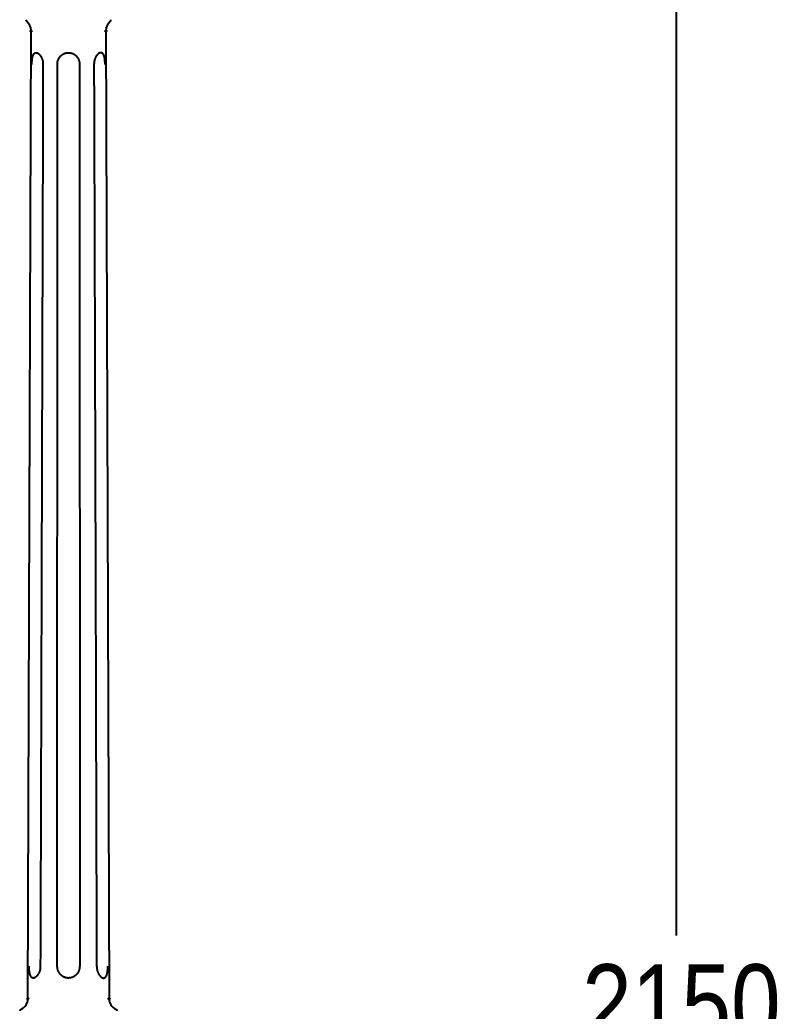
# Model space of a CAD drawing. Extents: x 0 to 144, y 0 to 403.
# Drawn here: x 50.2 to 144.1, y 194.9 to 318 of the extents above; entities that cross this region are included whole.
import ezdxf

# ---------------------------------------------------------------- set-up
doc = ezdxf.new("R2010")
doc.units = 0
doc.layers.add('LIVELLO_1', color=160, linetype='Continuous')
doc.styles.add('STD', font='txt')

# ---------------------------------------------------------------- blocks, each defined once
blk = doc.blocks.new('AI9-BLK1')
at = {"layer": 'LIVELLO_1', "color": 7}
for p, q in [((59.78, 200.04), (59.77, 2.83)), ((-20.64, -5.01), (-20.24, 115.13)), ((-10.96, 115.13), (-10.56, -5.01))]:
    blk.add_line(p, q, dxfattribs=at)
for centre, radius in [((-20.24, 115.08), 0.0832), ((-10.96, 115.08), 0.0833)]:
    blk.add_circle(centre, radius, dxfattribs=at)
for centre, major_axis, ratio in [((-20.64, -5.01), (-0.0009, -0.0847), 0.988759), ((-10.56, -5.01), (0.0022, -0.0847), 0.975269)]:
    blk.add_ellipse(centre, major_axis=major_axis, ratio=ratio, dxfattribs=at)
for points in [[(-20.87, 116.46), (-20.87, 116.38), (-20.83, 116.3), (-20.77, 116.25)], [(-20.24, 115.13), (-20.24, 115.57), (-20.43, 115.97), (-20.77, 116.25)], [(-10.43, 116.25), (-10.76, 115.97), (-10.96, 115.57), (-10.96, 115.13)], [(-10.43, 116.25), (-10.36, 116.3), (-10.33, 116.38), (-10.33, 116.46)], [(-21.47, -6.32), (-20.97, -6.08), (-20.64, -5.57), (-20.64, -5.01)], [(-10.56, -5.01), (-10.56, -5.57), (-10.23, -6.08), (-9.72, -6.32)], [(-21.47, -6.32), (-21.57, -6.36), (-21.63, -6.45), (-21.63, -6.56)], [(-9.56, -6.56), (-9.56, -6.45), (-9.62, -6.36), (-9.72, -6.32)]]:
    blk.add_open_spline(points, degree=3, dxfattribs=at)
for points, knots in [([(-20.14, 110.91), (-20.13, 110.97), (-20.13, 111.02), (-20.13, 111.08), (-20.13, 111.13), (-20.13, 111.18), (-20.13, 111.23), (-20.13, 111.26), (-20.13, 111.3), (-20.12, 111.34), (-20.12, 111.38), (-20.12, 111.41), (-20.11, 111.45), (-20.11, 111.48), (-20.11, 111.5), (-20.1, 111.53), (-20.1, 111.55), (-20.1, 111.58), (-20.1, 111.6), (-20.09, 111.63), (-20.09, 111.65), (-20.08, 111.68), (-20.08, 111.7), (-20.08, 111.73), (-20.07, 111.75), (-20.07, 111.78), (-20.06, 111.8), (-20.06, 111.82), (-20.05, 111.85), (-20.05, 111.87), (-20.04, 111.89), (-20.04, 111.91), (-20.03, 111.93), (-20.02, 111.96), (-20.02, 111.98), (-20.01, 112), (-20, 112.02), (-20, 112.04), (-19.99, 112.05), (-19.99, 112.07), (-19.98, 112.09), (-19.97, 112.1), (-19.96, 112.12), (-19.96, 112.14), (-19.95, 112.15), (-19.94, 112.17), (-19.93, 112.18), (-19.93, 112.19), (-19.91, 112.21), (-19.91, 112.22), (-19.9, 112.23), (-19.89, 112.24), (-19.88, 112.25), (-19.87, 112.26), (-19.86, 112.27), (-19.86, 112.28), (-19.84, 112.29), (-19.84, 112.3), (-19.83, 112.31), (-19.82, 112.32), (-19.81, 112.32), (-19.8, 112.33), (-19.79, 112.34), (-19.78, 112.34), (-19.77, 112.35), (-19.76, 112.35), (-19.75, 112.36), (-19.74, 112.36), (-19.73, 112.37), (-19.72, 112.37), (-19.71, 112.37), (-19.7, 112.38), (-19.69, 112.38), (-19.68, 112.38), (-19.66, 112.38), (-19.65, 112.38), (-19.65, 112.38), (-19.62, 112.38), (-19.62, 112.38), (-19.62, 112.38), (-19.59, 112.38), (-19.59, 112.38), (-19.58, 112.38), (-19.57, 112.38), (-19.55, 112.38), (-19.54, 112.37), (-19.53, 112.37), (-19.52, 112.37), (-19.5, 112.36), (-19.49, 112.36), (-19.48, 112.35), (-19.47, 112.35), (-19.45, 112.35), (-19.44, 112.34), (-19.43, 112.33), (-19.42, 112.33), (-19.41, 112.32), (-19.39, 112.31), (-19.38, 112.31), (-19.37, 112.3), (-19.35, 112.29), (-19.34, 112.28), (-19.33, 112.27), (-19.32, 112.26), (-19.3, 112.25), (-19.29, 112.24), (-19.27, 112.23), (-19.26, 112.22), (-19.25, 112.21), (-19.24, 112.19), (-19.22, 112.18), (-19.21, 112.17), (-19.19, 112.15), (-19.18, 112.14), (-19.17, 112.12), (-19.15, 112.1), (-19.14, 112.09), (-19.13, 112.07), (-19.11, 112.05), (-19.1, 112.04), (-19.09, 112.02), (-19.07, 112), (-19.06, 111.98), (-19.04, 111.96), (-19.03, 111.93), (-19.02, 111.91), (-19, 111.89), (-18.99, 111.87), (-18.98, 111.85), (-18.97, 111.83), (-18.95, 111.8), (-18.95, 111.78), (-18.93, 111.76), (-18.92, 111.73), (-18.91, 111.7), (-18.9, 111.68), (-18.89, 111.65), (-18.88, 111.63), (-18.87, 111.6), (-18.86, 111.58), (-18.86, 111.56), (-18.85, 111.53), (-18.84, 111.5), (-18.83, 111.48), (-18.82, 111.45), (-18.81, 111.42), (-18.81, 111.38), (-18.8, 111.34), (-18.79, 111.31), (-18.78, 111.27), (-18.78, 111.23), (-18.77, 111.18), (-18.76, 111.13), (-18.76, 111.08), (-18.76, 111.02), (-18.76, 110.97), (-18.76, 110.91)], [0, 0, 0, 0, 1, 1, 1, 2, 2, 2, 3, 3, 3, 4, 4, 4, 5, 5, 5, 6, 6, 6, 7, 7, 7, 8, 8, 8, 9, 9, 9, 10, 10, 10, 11, 11, 11, 12, 12, 12, 13, 13, 13, 14, 14, 14, 15, 15, 15, 16, 16, 16, 17, 17, 17, 18, 18, 18, 19, 19, 19, 20, 20, 20, 21, 21, 21, 22, 22, 22, 23, 23, 23, 24, 24, 24, 25, 25, 25, 26, 26, 26, 27, 27, 27, 28, 28, 28, 29, 29, 29, 30, 30, 30, 31, 31, 31, 32, 32, 32, 33, 33, 33, 34, 34, 34, 35, 35, 35, 36, 36, 36, 37, 37, 37, 38, 38, 38, 39, 39, 39, 40, 40, 40, 41, 41, 41, 42, 42, 42, 43, 43, 43, 44, 44, 44, 45, 45, 45, 46, 46, 46, 47, 47, 47, 48, 48, 48, 49, 49, 49, 50, 50, 50, 51, 51, 51, 52, 52, 52, 52]), ([(-16.98, 110.91), (-16.98, 110.97), (-16.98, 111.02), (-16.97, 111.07), (-16.97, 111.11), (-16.96, 111.16), (-16.95, 111.21), (-16.94, 111.24), (-16.94, 111.28), (-16.93, 111.32), (-16.92, 111.35), (-16.91, 111.39), (-16.9, 111.42), (-16.89, 111.44), (-16.88, 111.47), (-16.87, 111.49), (-16.86, 111.51), (-16.85, 111.54), (-16.84, 111.56), (-16.83, 111.59), (-16.82, 111.61), (-16.8, 111.63), (-16.79, 111.66), (-16.78, 111.68), (-16.76, 111.71), (-16.75, 111.73), (-16.74, 111.76), (-16.72, 111.78), (-16.71, 111.8), (-16.69, 111.82), (-16.67, 111.84), (-16.66, 111.86), (-16.64, 111.88), (-16.62, 111.9), (-16.61, 111.93), (-16.59, 111.95), (-16.57, 111.97), (-16.56, 111.98), (-16.54, 112), (-16.51, 112.02), (-16.5, 112.04), (-16.48, 112.05), (-16.46, 112.07), (-16.44, 112.08), (-16.42, 112.1), (-16.4, 112.12), (-16.38, 112.13), (-16.36, 112.14), (-16.34, 112.16), (-16.32, 112.17), (-16.3, 112.19), (-16.28, 112.2), (-16.26, 112.21), (-16.24, 112.22), (-16.22, 112.23), (-16.2, 112.24), (-16.18, 112.25), (-16.16, 112.26), (-16.14, 112.27), (-16.12, 112.28), (-16.1, 112.29), (-16.07, 112.3), (-16.06, 112.3), (-16.04, 112.31), (-16.02, 112.32), (-16, 112.32), (-15.98, 112.33), (-15.95, 112.34), (-15.93, 112.34), (-15.9, 112.35), (-15.87, 112.35), (-15.85, 112.36), (-15.82, 112.37), (-15.78, 112.37), (-15.75, 112.38), (-15.71, 112.38), (-15.67, 112.38), (-15.63, 112.38), (-15.6, 112.38)], [0, 0, 0, 0, 1, 1, 1, 2, 2, 2, 3, 3, 3, 4, 4, 4, 5, 5, 5, 6, 6, 6, 7, 7, 7, 8, 8, 8, 9, 9, 9, 10, 10, 10, 11, 11, 11, 12, 12, 12, 13, 13, 13, 14, 14, 14, 15, 15, 15, 16, 16, 16, 17, 17, 17, 18, 18, 18, 19, 19, 19, 20, 20, 20, 21, 21, 21, 22, 22, 22, 23, 23, 23, 24, 24, 24, 25, 25, 25, 26, 26, 26, 26]), ([(-15.6, 112.38), (-15.56, 112.38), (-15.52, 112.38), (-15.48, 112.38), (-15.45, 112.38), (-15.41, 112.37), (-15.38, 112.37), (-15.35, 112.36), (-15.32, 112.35), (-15.29, 112.35), (-15.26, 112.34), (-15.24, 112.34), (-15.21, 112.33), (-15.2, 112.32), (-15.18, 112.32), (-15.16, 112.31), (-15.14, 112.3), (-15.12, 112.3), (-15.1, 112.29), (-15.08, 112.28), (-15.06, 112.27), (-15.03, 112.26), (-15.02, 112.25), (-15, 112.24), (-14.98, 112.23), (-14.96, 112.22), (-14.94, 112.21), (-14.92, 112.2), (-14.9, 112.19), (-14.88, 112.17), (-14.86, 112.16), (-14.84, 112.15), (-14.82, 112.13), (-14.79, 112.12), (-14.78, 112.1), (-14.76, 112.09), (-14.74, 112.07), (-14.72, 112.05), (-14.7, 112.04), (-14.68, 112.02), (-14.66, 112), (-14.64, 111.98), (-14.62, 111.97), (-14.6, 111.95), (-14.59, 111.93), (-14.57, 111.9), (-14.56, 111.88), (-14.54, 111.86), (-14.52, 111.84), (-14.5, 111.82), (-14.49, 111.8), (-14.47, 111.78), (-14.46, 111.76), (-14.45, 111.73), (-14.43, 111.71), (-14.42, 111.68), (-14.4, 111.66), (-14.39, 111.64), (-14.38, 111.61), (-14.37, 111.59), (-14.35, 111.57), (-14.34, 111.54), (-14.33, 111.52), (-14.32, 111.5), (-14.32, 111.47), (-14.3, 111.44), (-14.3, 111.42), (-14.29, 111.39), (-14.28, 111.35), (-14.27, 111.32), (-14.26, 111.28), (-14.25, 111.24), (-14.24, 111.21), (-14.23, 111.16), (-14.23, 111.11), (-14.22, 111.07), (-14.22, 111.02), (-14.22, 110.97), (-14.22, 110.91)], [0, 0, 0, 0, 1, 1, 1, 2, 2, 2, 3, 3, 3, 4, 4, 4, 5, 5, 5, 6, 6, 6, 7, 7, 7, 8, 8, 8, 9, 9, 9, 10, 10, 10, 11, 11, 11, 12, 12, 12, 13, 13, 13, 14, 14, 14, 15, 15, 15, 16, 16, 16, 17, 17, 17, 18, 18, 18, 19, 19, 19, 20, 20, 20, 21, 21, 21, 22, 22, 22, 23, 23, 23, 24, 24, 24, 25, 25, 25, 26, 26, 26, 26]), ([(-11.06, 110.91), (-11.06, 110.97), (-11.06, 111.02), (-11.06, 111.08), (-11.06, 111.13), (-11.06, 111.18), (-11.06, 111.23), (-11.07, 111.26), (-11.07, 111.31), (-11.07, 111.34), (-11.08, 111.38), (-11.08, 111.41), (-11.08, 111.45), (-11.08, 111.48), (-11.09, 111.5), (-11.09, 111.53), (-11.09, 111.55), (-11.09, 111.58), (-11.1, 111.6), (-11.1, 111.63), (-11.11, 111.65), (-11.11, 111.68), (-11.11, 111.7), (-11.12, 111.73), (-11.12, 111.76), (-11.13, 111.78), (-11.13, 111.8), (-11.14, 111.82), (-11.14, 111.85), (-11.15, 111.87), (-11.15, 111.89), (-11.16, 111.91), (-11.16, 111.93), (-11.17, 111.96), (-11.17, 111.98), (-11.18, 112), (-11.19, 112.02), (-11.2, 112.04), (-11.2, 112.05), (-11.21, 112.07), (-11.21, 112.09), (-11.22, 112.1), (-11.23, 112.12), (-11.23, 112.14), (-11.25, 112.15), (-11.25, 112.17), (-11.26, 112.18), (-11.27, 112.19), (-11.28, 112.21), (-11.29, 112.22), (-11.29, 112.23), (-11.3, 112.24), (-11.31, 112.25), (-11.32, 112.26), (-11.33, 112.27), (-11.34, 112.28), (-11.35, 112.29), (-11.36, 112.3), (-11.36, 112.31), (-11.37, 112.32), (-11.38, 112.32), (-11.4, 112.33), (-11.4, 112.34), (-11.41, 112.34), (-11.42, 112.35), (-11.43, 112.35), (-11.44, 112.36), (-11.45, 112.36), (-11.46, 112.37), (-11.47, 112.37), (-11.48, 112.37), (-11.5, 112.38), (-11.51, 112.38), (-11.52, 112.38), (-11.53, 112.38), (-11.54, 112.38), (-11.54, 112.38), (-11.58, 112.38), (-11.58, 112.38), (-11.58, 112.38), (-11.61, 112.38), (-11.61, 112.38), (-11.62, 112.38), (-11.63, 112.38), (-11.64, 112.38), (-11.65, 112.37), (-11.67, 112.37), (-11.68, 112.37), (-11.69, 112.36), (-11.7, 112.36), (-11.71, 112.35), (-11.73, 112.35), (-11.74, 112.35), (-11.75, 112.34), (-11.76, 112.33), (-11.78, 112.33), (-11.79, 112.32), (-11.8, 112.31), (-11.81, 112.31), (-11.83, 112.3), (-11.84, 112.29), (-11.85, 112.28), (-11.86, 112.27), (-11.88, 112.26), (-11.89, 112.25), (-11.91, 112.24), (-11.92, 112.23), (-11.93, 112.22), (-11.94, 112.21), (-11.96, 112.19), (-11.97, 112.18), (-11.99, 112.17), (-12, 112.15), (-12.01, 112.14), (-12.03, 112.12), (-12.04, 112.1), (-12.05, 112.09), (-12.07, 112.07), (-12.08, 112.05), (-12.1, 112.04), (-12.11, 112.02), (-12.13, 112), (-12.14, 111.98), (-12.15, 111.96), (-12.16, 111.93), (-12.18, 111.91), (-12.19, 111.89), (-12.2, 111.87), (-12.22, 111.85), (-12.23, 111.82), (-12.24, 111.8), (-12.25, 111.78), (-12.26, 111.76), (-12.27, 111.73), (-12.28, 111.7), (-12.29, 111.68), (-12.3, 111.65), (-12.32, 111.63), (-12.32, 111.6), (-12.33, 111.58), (-12.34, 111.55), (-12.34, 111.53), (-12.36, 111.5), (-12.36, 111.48), (-12.37, 111.45), (-12.38, 111.41), (-12.39, 111.38), (-12.4, 111.34), (-12.41, 111.31), (-12.41, 111.26), (-12.42, 111.23), (-12.42, 111.18), (-12.43, 111.13), (-12.43, 111.08), (-12.44, 111.02), (-12.44, 110.97), (-12.44, 110.91)], [0, 0, 0, 0, 1, 1, 1, 2, 2, 2, 3, 3, 3, 4, 4, 4, 5, 5, 5, 6, 6, 6, 7, 7, 7, 8, 8, 8, 9, 9, 9, 10, 10, 10, 11, 11, 11, 12, 12, 12, 13, 13, 13, 14, 14, 14, 15, 15, 15, 16, 16, 16, 17, 17, 17, 18, 18, 18, 19, 19, 19, 20, 20, 20, 21, 21, 21, 22, 22, 22, 23, 23, 23, 24, 24, 24, 25, 25, 25, 26, 26, 26, 27, 27, 27, 28, 28, 28, 29, 29, 29, 30, 30, 30, 31, 31, 31, 32, 32, 32, 33, 33, 33, 34, 34, 34, 35, 35, 35, 36, 36, 36, 37, 37, 37, 38, 38, 38, 39, 39, 39, 40, 40, 40, 41, 41, 41, 42, 42, 42, 43, 43, 43, 44, 44, 44, 45, 45, 45, 46, 46, 46, 47, 47, 47, 48, 48, 48, 49, 49, 49, 50, 50, 50, 51, 51, 51, 52, 52, 52, 52]), ([(-18.76, 110.91), (-18.81, 92.26), (-18.87, 73.62), (-18.92, 54.97), (-18.98, 36.32), (-19.03, 17.67), (-19.09, -0.98)], [0, 0, 0, 0, 1, 1, 1, 2, 2, 2, 2]), ([(-16.99, -0.98), (-16.99, 17.67), (-16.99, 36.32), (-16.98, 54.97), (-16.98, 73.62), (-16.98, 92.26), (-16.98, 110.91)], [0, 0, 0, 0, 1, 1, 1, 2, 2, 2, 2]), ([(-14.22, 110.91), (-14.22, 92.26), (-14.22, 73.62), (-14.21, 54.97), (-14.21, 36.32), (-14.21, 17.67), (-14.21, -0.98)], [0, 0, 0, 0, 1, 1, 1, 2, 2, 2, 2]), ([(-12.44, 110.91), (-12.38, 92.26), (-12.33, 73.62), (-12.27, 54.97), (-12.22, 36.32), (-12.16, 17.67), (-12.11, -0.98)], [0, 0, 0, 0, 1, 1, 1, 2, 2, 2, 2]), ([(-19.09, -0.98), (-19.09, -1.03), (-19.09, -1.09), (-19.09, -1.14), (-19.1, -1.19), (-19.1, -1.24), (-19.11, -1.29), (-19.12, -1.33), (-19.12, -1.37), (-19.13, -1.41), (-19.14, -1.44), (-19.15, -1.48), (-19.16, -1.52), (-19.17, -1.54), (-19.17, -1.57), (-19.18, -1.59), (-19.19, -1.62), (-19.2, -1.64), (-19.21, -1.67), (-19.22, -1.69), (-19.23, -1.72), (-19.24, -1.74), (-19.25, -1.77), (-19.26, -1.8), (-19.27, -1.82), (-19.28, -1.84), (-19.29, -1.87), (-19.3, -1.89), (-19.31, -1.91), (-19.32, -1.93), (-19.34, -1.96), (-19.35, -1.98), (-19.36, -1.99), (-19.38, -2.01), (-19.39, -2.04), (-19.4, -2.06), (-19.42, -2.08), (-19.42, -2.09), (-19.44, -2.11), (-19.45, -2.13), (-19.46, -2.14), (-19.48, -2.16), (-19.49, -2.18), (-19.51, -2.19), (-19.52, -2.2), (-19.53, -2.22), (-19.55, -2.24), (-19.56, -2.25), (-19.57, -2.26), (-19.59, -2.27), (-19.6, -2.28), (-19.61, -2.3), (-19.63, -2.31), (-19.64, -2.32), (-19.65, -2.33), (-19.66, -2.34), (-19.68, -2.35), (-19.69, -2.35), (-19.7, -2.36), (-19.72, -2.37), (-19.73, -2.38), (-19.74, -2.39), (-19.75, -2.39), (-19.77, -2.4), (-19.78, -2.41), (-19.79, -2.41), (-19.8, -2.42), (-19.82, -2.42), (-19.82, -2.43), (-19.84, -2.43), (-19.85, -2.43), (-19.86, -2.44), (-19.88, -2.44), (-19.89, -2.44), (-19.9, -2.44), (-19.91, -2.45), (-19.92, -2.45), (-19.93, -2.45), (-19.95, -2.45), (-19.96, -2.45), (-19.97, -2.45), (-19.98, -2.45), (-19.99, -2.45), (-20, -2.45), (-20.01, -2.44), (-20.02, -2.44), (-20.04, -2.44), (-20.05, -2.44), (-20.06, -2.43), (-20.06, -2.43), (-20.08, -2.42), (-20.09, -2.42), (-20.1, -2.42), (-20.11, -2.41), (-20.12, -2.4), (-20.13, -2.39), (-20.14, -2.39), (-20.15, -2.38), (-20.16, -2.37), (-20.17, -2.36), (-20.17, -2.36), (-20.19, -2.35), (-20.19, -2.34), (-20.21, -2.33), (-20.22, -2.32), (-20.22, -2.31), (-20.23, -2.3), (-20.24, -2.28), (-20.25, -2.27), (-20.26, -2.26), (-20.27, -2.25), (-20.27, -2.23), (-20.28, -2.22), (-20.29, -2.2), (-20.3, -2.19), (-20.3, -2.17), (-20.31, -2.15), (-20.32, -2.14), (-20.33, -2.12), (-20.33, -2.1), (-20.34, -2.08), (-20.35, -2.06), (-20.35, -2.05), (-20.36, -2.02), (-20.37, -2), (-20.37, -1.98), (-20.38, -1.96), (-20.38, -1.94), (-20.39, -1.92), (-20.39, -1.89), (-20.4, -1.87), (-20.4, -1.85), (-20.41, -1.82), (-20.41, -1.8), (-20.42, -1.77), (-20.42, -1.75), (-20.43, -1.72), (-20.43, -1.7), (-20.43, -1.67), (-20.44, -1.65), (-20.44, -1.62), (-20.44, -1.6), (-20.45, -1.57), (-20.45, -1.55), (-20.45, -1.52), (-20.46, -1.48), (-20.46, -1.45), (-20.46, -1.41), (-20.46, -1.37), (-20.46, -1.34), (-20.47, -1.3), (-20.47, -1.24), (-20.47, -1.2), (-20.47, -1.15), (-20.48, -1.09), (-20.48, -1.03), (-20.48, -0.98)], [0, 0, 0, 0, 1, 1, 1, 2, 2, 2, 3, 3, 3, 4, 4, 4, 5, 5, 5, 6, 6, 6, 7, 7, 7, 8, 8, 8, 9, 9, 9, 10, 10, 10, 11, 11, 11, 12, 12, 12, 13, 13, 13, 14, 14, 14, 15, 15, 15, 16, 16, 16, 17, 17, 17, 18, 18, 18, 19, 19, 19, 20, 20, 20, 21, 21, 21, 22, 22, 22, 23, 23, 23, 24, 24, 24, 25, 25, 25, 26, 26, 26, 27, 27, 27, 28, 28, 28, 29, 29, 29, 30, 30, 30, 31, 31, 31, 32, 32, 32, 33, 33, 33, 34, 34, 34, 35, 35, 35, 36, 36, 36, 37, 37, 37, 38, 38, 38, 39, 39, 39, 40, 40, 40, 41, 41, 41, 42, 42, 42, 43, 43, 43, 44, 44, 44, 45, 45, 45, 46, 46, 46, 47, 47, 47, 48, 48, 48, 49, 49, 49, 50, 50, 50, 51, 51, 51, 52, 52, 52, 52]), ([(-14.21, -0.98), (-14.21, -1.03), (-14.21, -1.09), (-14.22, -1.14), (-14.22, -1.19), (-14.23, -1.24), (-14.24, -1.3), (-14.25, -1.33), (-14.26, -1.37), (-14.27, -1.41), (-14.28, -1.44), (-14.29, -1.48), (-14.3, -1.52), (-14.32, -1.54), (-14.32, -1.57), (-14.33, -1.59), (-14.34, -1.62), (-14.36, -1.64), (-14.37, -1.67), (-14.38, -1.69), (-14.4, -1.72), (-14.41, -1.74), (-14.42, -1.77), (-14.44, -1.8), (-14.45, -1.82), (-14.47, -1.84), (-14.49, -1.87), (-14.5, -1.89), (-14.52, -1.91), (-14.54, -1.94), (-14.56, -1.96), (-14.58, -1.98), (-14.6, -2), (-14.61, -2.02), (-14.63, -2.04), (-14.65, -2.06), (-14.67, -2.08), (-14.7, -2.1), (-14.72, -2.12), (-14.74, -2.14), (-14.76, -2.15), (-14.78, -2.17), (-14.8, -2.19), (-14.82, -2.2), (-14.84, -2.21), (-14.87, -2.23), (-14.89, -2.25), (-14.91, -2.26), (-14.93, -2.27), (-14.96, -2.28), (-14.98, -2.29), (-15, -2.31), (-15.02, -2.32), (-15.04, -2.33), (-15.06, -2.33), (-15.08, -2.34), (-15.1, -2.35), (-15.12, -2.36), (-15.14, -2.37), (-15.16, -2.38), (-15.18, -2.38), (-15.21, -2.39), (-15.24, -2.4), (-15.27, -2.41), (-15.3, -2.42), (-15.33, -2.42), (-15.36, -2.43), (-15.39, -2.43), (-15.43, -2.44), (-15.47, -2.44), (-15.52, -2.45), (-15.56, -2.45), (-15.6, -2.45), (-15.64, -2.45), (-15.68, -2.45), (-15.72, -2.44), (-15.76, -2.44), (-15.8, -2.43), (-15.84, -2.43), (-15.86, -2.42), (-15.9, -2.42), (-15.92, -2.41), (-15.95, -2.4), (-15.98, -2.39), (-16.01, -2.38), (-16.03, -2.38), (-16.05, -2.37), (-16.07, -2.36), (-16.09, -2.35), (-16.11, -2.34), (-16.13, -2.33), (-16.16, -2.33), (-16.18, -2.32), (-16.2, -2.31), (-16.22, -2.29), (-16.24, -2.28), (-16.26, -2.27), (-16.29, -2.26), (-16.31, -2.25), (-16.33, -2.23), (-16.35, -2.21), (-16.37, -2.2), (-16.39, -2.18), (-16.41, -2.17), (-16.44, -2.15), (-16.46, -2.14), (-16.48, -2.12), (-16.5, -2.1), (-16.52, -2.08), (-16.54, -2.06), (-16.56, -2.04), (-16.58, -2.02), (-16.6, -2), (-16.62, -1.98), (-16.64, -1.96), (-16.66, -1.93), (-16.67, -1.91), (-16.69, -1.89), (-16.71, -1.87), (-16.72, -1.84), (-16.74, -1.81), (-16.76, -1.79), (-16.77, -1.77), (-16.78, -1.74), (-16.8, -1.72), (-16.81, -1.69), (-16.83, -1.67), (-16.84, -1.64), (-16.85, -1.62), (-16.86, -1.59), (-16.87, -1.56), (-16.88, -1.54), (-16.89, -1.51), (-16.9, -1.48), (-16.91, -1.44), (-16.93, -1.41), (-16.94, -1.37), (-16.94, -1.33), (-16.95, -1.29), (-16.97, -1.24), (-16.97, -1.19), (-16.98, -1.14), (-16.98, -1.09), (-16.99, -1.03), (-16.99, -0.98)], [0, 0, 0, 0, 1, 1, 1, 2, 2, 2, 3, 3, 3, 4, 4, 4, 5, 5, 5, 6, 6, 6, 7, 7, 7, 8, 8, 8, 9, 9, 9, 10, 10, 10, 11, 11, 11, 12, 12, 12, 13, 13, 13, 14, 14, 14, 15, 15, 15, 16, 16, 16, 17, 17, 17, 18, 18, 18, 19, 19, 19, 20, 20, 20, 21, 21, 21, 22, 22, 22, 23, 23, 23, 24, 24, 24, 25, 25, 25, 26, 26, 26, 27, 27, 27, 28, 28, 28, 29, 29, 29, 30, 30, 30, 31, 31, 31, 32, 32, 32, 33, 33, 33, 34, 34, 34, 35, 35, 35, 36, 36, 36, 37, 37, 37, 38, 38, 38, 39, 39, 39, 40, 40, 40, 41, 41, 41, 42, 42, 42, 43, 43, 43, 44, 44, 44, 45, 45, 45, 46, 46, 46, 47, 47, 47, 48, 48, 48, 48]), ([(-12.11, -0.98), (-12.1, -1.03), (-12.1, -1.09), (-12.1, -1.14), (-12.1, -1.19), (-12.09, -1.24), (-12.08, -1.29), (-12.08, -1.33), (-12.07, -1.37), (-12.06, -1.41), (-12.05, -1.44), (-12.05, -1.48), (-12.04, -1.52), (-12.03, -1.54), (-12.02, -1.56), (-12.01, -1.59), (-12, -1.62), (-12, -1.64), (-11.99, -1.67), (-11.98, -1.69), (-11.97, -1.72), (-11.96, -1.74), (-11.95, -1.77), (-11.94, -1.79), (-11.93, -1.82), (-11.91, -1.84), (-11.91, -1.87), (-11.89, -1.89), (-11.88, -1.91), (-11.87, -1.93), (-11.85, -1.96), (-11.85, -1.98), (-11.83, -1.99), (-11.82, -2.01), (-11.81, -2.04), (-11.79, -2.05), (-11.78, -2.07), (-11.77, -2.09), (-11.76, -2.11), (-11.74, -2.12), (-11.73, -2.14), (-11.72, -2.16), (-11.7, -2.17), (-11.69, -2.19), (-11.68, -2.2), (-11.66, -2.22), (-11.65, -2.23), (-11.64, -2.25), (-11.62, -2.26), (-11.61, -2.27), (-11.6, -2.28), (-11.58, -2.29), (-11.57, -2.31), (-11.56, -2.32), (-11.54, -2.33), (-11.53, -2.34), (-11.52, -2.35), (-11.5, -2.35), (-11.49, -2.36), (-11.48, -2.37), (-11.47, -2.38), (-11.45, -2.39), (-11.44, -2.39), (-11.43, -2.4), (-11.41, -2.41), (-11.4, -2.41), (-11.39, -2.42), (-11.37, -2.42), (-11.37, -2.43), (-11.36, -2.43), (-11.34, -2.43), (-11.33, -2.44), (-11.32, -2.44), (-11.31, -2.44), (-11.3, -2.44), (-11.28, -2.45), (-11.27, -2.45), (-11.26, -2.45), (-11.25, -2.45), (-11.23, -2.45), (-11.23, -2.45), (-11.21, -2.45), (-11.21, -2.45), (-11.19, -2.45), (-11.18, -2.44), (-11.17, -2.44), (-11.16, -2.44), (-11.15, -2.44), (-11.14, -2.43), (-11.13, -2.43), (-11.12, -2.42), (-11.11, -2.42), (-11.1, -2.42), (-11.09, -2.41), (-11.08, -2.4), (-11.06, -2.39), (-11.05, -2.39), (-11.04, -2.38), (-11.04, -2.37), (-11.03, -2.36), (-11.02, -2.36), (-11.01, -2.35), (-11, -2.34), (-10.99, -2.33), (-10.98, -2.32), (-10.97, -2.31), (-10.96, -2.3), (-10.95, -2.28), (-10.95, -2.27), (-10.94, -2.26), (-10.93, -2.25), (-10.92, -2.23), (-10.91, -2.22), (-10.91, -2.2), (-10.9, -2.19), (-10.89, -2.17), (-10.89, -2.15), (-10.88, -2.14), (-10.87, -2.12), (-10.86, -2.1), (-10.85, -2.08), (-10.85, -2.06), (-10.84, -2.05), (-10.83, -2.02), (-10.83, -2), (-10.82, -1.98), (-10.82, -1.96), (-10.81, -1.94), (-10.8, -1.92), (-10.8, -1.89), (-10.79, -1.87), (-10.79, -1.85), (-10.78, -1.82), (-10.78, -1.8), (-10.78, -1.77), (-10.77, -1.75), (-10.77, -1.72), (-10.76, -1.7), (-10.76, -1.67), (-10.76, -1.65), (-10.75, -1.62), (-10.75, -1.6), (-10.75, -1.57), (-10.74, -1.54), (-10.74, -1.52), (-10.74, -1.48), (-10.73, -1.45), (-10.73, -1.41), (-10.73, -1.37), (-10.73, -1.33), (-10.73, -1.3), (-10.72, -1.24), (-10.72, -1.2), (-10.72, -1.14), (-10.72, -1.14), (-10.72, -0.98), (-10.72, -0.98)], [0, 0, 0, 0, 1, 1, 1, 2, 2, 2, 3, 3, 3, 4, 4, 4, 5, 5, 5, 6, 6, 6, 7, 7, 7, 8, 8, 8, 9, 9, 9, 10, 10, 10, 11, 11, 11, 12, 12, 12, 13, 13, 13, 14, 14, 14, 15, 15, 15, 16, 16, 16, 17, 17, 17, 18, 18, 18, 19, 19, 19, 20, 20, 20, 21, 21, 21, 22, 22, 22, 23, 23, 23, 24, 24, 24, 25, 25, 25, 26, 26, 26, 27, 27, 27, 28, 28, 28, 29, 29, 29, 30, 30, 30, 31, 31, 31, 32, 32, 32, 33, 33, 33, 34, 34, 34, 35, 35, 35, 36, 36, 36, 37, 37, 37, 38, 38, 38, 39, 39, 39, 40, 40, 40, 41, 41, 41, 42, 42, 42, 43, 43, 43, 44, 44, 44, 45, 45, 45, 46, 46, 46, 47, 47, 47, 48, 48, 48, 49, 49, 49, 50, 50, 50, 51, 51, 51, 52, 52, 52, 52])]:
    blk.add_open_spline(points, degree=3, knots=knots, dxfattribs=at)
at = {"layer": 'LIVELLO_1', "color": 7, "insert": (48.12, -0.74), "char_height": 9.6634, "attachment_point": 1, "style": 'STD'}
blk.add_mtext('\\fArial Narrow|b0|i0;\\H9.6634;\\C7;2150', dxfattribs=at)

msp = doc.modelspace()

# ---------------------------------------------------------------- block references
at = {"layer": 'LIVELLO_1', "color": 7}
msp.add_blockref('AI9-BLK1', (71.811293, 201.502774), dxfattribs=at)

doc.saveas('drawing.dxf')
